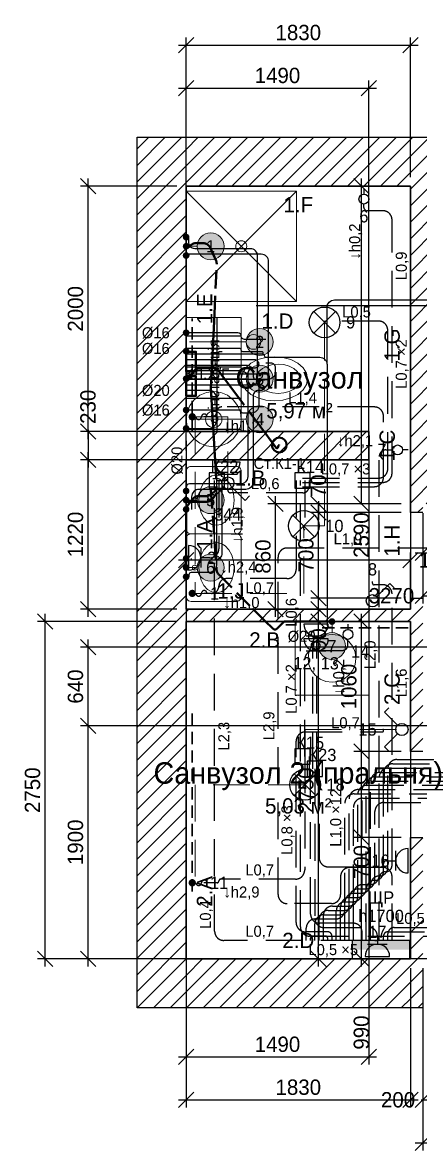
# Model space of a CAD drawing. Header units: millimetres. Extents: x -1335 to 13762, y -1562 to 7635.
# Drawn here: x -1335 to 1912, y -1562 to 7635 of the extents above; entities that cross this region are included whole.
import ezdxf
from ezdxf.enums import TextEntityAlignment as Align

# ---------------------------------------------------------------- set-up
doc = ezdxf.new("R2010")
doc.units = ezdxf.units.MM
for name, pattern in [('E_CABLE_DASH', [450, 300, -150]), ('E_LED_DASH', [150, 100, -50]), ('P_SURFACE_DASH', [210, 150, -60])]:
    doc.linetypes.add(name, pattern=pattern)
doc.layers.add('A-AREA', color=8, linetype='Continuous', plot=False)
for name, color, linetype in [('A-DIMS', 2, 'Continuous'), ('A-TEXT', 7, 'Continuous'), ('A-WALL', 7, 'Continuous'), ('E-BOARD', 1, 'Continuous'), ('E-LED', 221, 'E_LED_DASH'), ('E-LIGHT', 6, 'Continuous'), ('E-LINK', 5, 'E_CABLE_DASH'), ('E-SOCKET', 1, 'Continuous'), ('E-SWITCH', 5, 'Continuous'), ('E-TEXT', 7, 'Continuous'), ('L-TEXT', 7, 'Continuous'), ('P-COLD', 5, 'Continuous'), ('P-FIXT', 7, 'Continuous'), ('P-HOT', 1, 'Continuous'), ('P-OBST', 8, 'Continuous'), ('P-RISER', 7, 'Continuous'), ('P-SEWER', 34, 'Continuous'), ('P-SYMB', 8, 'Continuous'), ('P-TEXT', 7, 'Continuous'), ('W-BOX', 1, 'Continuous'), ('W-CABLE-DEVICE', 1, 'E_CABLE_DASH'), ('W-CABLE-DEVICE-RCD', 1, 'E_CABLE_DASH'), ('W-CABLE-LIGHT', 1, 'E_CABLE_DASH'), ('W-CABLE-LIGHT-RCD', 1, 'E_CABLE_DASH'), ('W-CABLE-LOW', 1, 'E_CABLE_DASH'), ('W-CABLE-SOCKET', 1, 'E_CABLE_DASH'), ('W-CABLE-SOCKET-RCD', 1, 'E_CABLE_DASH'), ('W-TEXT', 7, 'Continuous')]:
    doc.layers.add(name, color=color, linetype=linetype)
doc.styles.add('PLEX_LIGHT', font='IBMPlexSans-Light.ttf')
doc.dimstyles.new('PLAN', dxfattribs={"dimscale": 50, "dimtxt": 2.5, "dimasz": 2.5, "dimexe": 1.25, "dimexo": 1.5, "dimgap": 0.8, "dimtad": 1, "dimdec": 0, "dimtxsty": 'PLEX_LIGHT', "dimtsz": 1.25, "dimcen": 2.5, "dimdle": 1.25, "dimclrd": 2, "dimclre": 2, "dimclrt": 2, "dimazin": 3, "dimtfac": 1, "dimtmove": 0, "dimatfit": 3})

# ---------------------------------------------------------------- blocks, each defined once
blk = doc.blocks.new('E_LED_OUTPUT')
h = blk.add_hatch(color=0)
h.dxf.hatch_style = 1
edge = h.paths.add_edge_path()
edge.add_arc((0, 1), 0.6, 0, 360)
at = {"color": 0}
for centre, start, end in [((0, 2.95), 90, 270), ((0, 2.05), 270, 90)]:
    blk.add_arc(centre, 0.45, start, end, dxfattribs=at)
at = {"style": 'PLEX_LIGHT', "flags": 1}
for tag in ['GROUP', 'H', 'ID']:
    blk.add_attdef(tag, (0, 0), '', height=2, dxfattribs=at)
blk = doc.blocks.new('E_SOCKET')
at = {"color": 0}
for p, q in [((-1.6, 2.4), (1.6, 2.4)), ((-2, 0.4), (2, 0.4))]:
    blk.add_line(p, q, dxfattribs=at)
blk.add_arc((0, 0.4), 2, 0, 180, dxfattribs=at)
at = {"style": 'PLEX_LIGHT', "flags": 1}
for tag in ['GROUP', 'H', 'ID']:
    blk.add_attdef(tag, (0, 0), '', height=2, dxfattribs=at)
blk = doc.blocks.new('E_SWITCH2')
at = {"color": 0}
for p, q in [((-2.83, 4.23), (-3.54, 3.52)), ((-0.71, 2.11), (-2.83, 4.23)), ((0.71, 2.11), (2.83, 4.23)), ((2.83, 4.23), (3.54, 3.52))]:
    blk.add_line(p, q, dxfattribs=at)
blk.add_circle((0, 1.4), 1, dxfattribs=at)
at = {"style": 'PLEX_LIGHT', "flags": 1}
for tag in ['GROUP', 'H', 'ID']:
    blk.add_attdef(tag, (0, 0), '', height=2, dxfattribs=at)
blk = doc.blocks.new('E_OUTLET')
at = {"color": 0}
blk.add_line((0, 0.4), (0, 1.3), dxfattribs=at)
blk.add_circle((0, 2.1), 0.8, dxfattribs=at)
at = {"style": 'PLEX_LIGHT', "flags": 1}
for tag in ['GROUP', 'H', 'ID']:
    blk.add_attdef(tag, (0, 0), '', height=2, dxfattribs=at)
blk = doc.blocks.new('E_SWITCH')
at = {"color": 0}
for p, q in [((0.71, 2.11), (2.83, 4.23)), ((2.83, 4.23), (3.54, 3.52))]:
    blk.add_line(p, q, dxfattribs=at)
blk.add_circle((0, 1.4), 1, dxfattribs=at)
at = {"style": 'PLEX_LIGHT', "flags": 1}
for tag in ['GROUP', 'H', 'ID']:
    blk.add_attdef(tag, (0, 0), '', height=2, dxfattribs=at)
blk = doc.blocks.new('E_LIGHT')
at = {"color": 0}
for p, q in [((-1.77, -1.77), (1.77, 1.77)), ((-1.77, 1.77), (1.77, -1.77))]:
    blk.add_line(p, q, dxfattribs=at)
blk.add_circle((0, 0), 2.5, dxfattribs=at)
at = {"style": 'PLEX_LIGHT', "flags": 1}
for tag in ['GROUP', 'H', 'ID']:
    blk.add_attdef(tag, (0, 0), '', height=2, dxfattribs=at)
blk = doc.blocks.new('E_BOARD')
h = blk.add_hatch(color=0)
h.dxf.hatch_style = 1
h.paths.add_polyline_path([(-0.5, 0.5), (0.5, 0.5), (0.5, 1), (-0.5, 1)])
at = {"color": 0}
blk.add_lwpolyline([(-0.5, 0), (0.5, 0), (0.5, 1), (-0.5, 1)], close=True, dxfattribs=at)
at = {"style": 'PLEX_LIGHT', "flags": 1}
for tag in ['GROUP', 'H', 'ID']:
    blk.add_attdef(tag, (0, 0), '', height=2, dxfattribs=at)

msp = doc.modelspace()

# ---------------------------------------------------------------- hatches: boundary and pattern name
at = {"layer": 'A-WALL'}
h = msp.add_hatch(dxfattribs=at)
h.set_pattern_fill('ANSI31', scale=30)
h.paths.add_polyline_path([(0, 6700), (0, 6300), (0, 4300), (-400, 4300), (-400, 6700)])
h = msp.add_hatch(dxfattribs=at)
h.set_pattern_fill('ANSI31', scale=30)
h.paths.add_polyline_path([(2030, 6300), (1830, 6300), (0, 6300), (0, 6700), (1830, 6700), (2030, 6700)])
h = msp.add_hatch(dxfattribs=at)
h.set_pattern_fill('ANSI31', scale=30)
h.paths.add_polyline_path([(2030, 3710), (1930, 3710), (1830, 3710), (1830, 3810), (1830, 6300), (2030, 6300), (2030, 3810)])
h = msp.add_hatch(dxfattribs=at)
h.set_pattern_fill('ANSI31', scale=30)
h.paths.add_polyline_path([(-400, 4300), (0, 4300), (0, 4070), (0, 2850), (0, 2750), (-400, 2750), (-400, 2850), (-400, 4070)])
h = msp.add_hatch(dxfattribs=at)
h.set_pattern_fill('ANSI31', scale=30)
h.paths.add_polyline_path([(1490, 4300), (1490, 4070), (1390, 4070), (0, 4070), (0, 4300), (1390, 4300)])
h = msp.add_hatch(dxfattribs=at)
h.set_pattern_fill('ANSI31', scale=30)
h.paths.add_polyline_path([(1830, 3710), (1930, 3710), (1930, 3640), (1830, 3640)])
h = msp.add_hatch(dxfattribs=at)
h.set_pattern_fill('ANSI31', scale=30)
h.paths.add_polyline_path([(1830, 2750), (1830, 2850), (1830, 2940), (1930, 2940), (1930, 2850), (1930, 2750)])
h = msp.add_hatch(dxfattribs=at)
h.set_pattern_fill('ANSI31', scale=30)
h.paths.add_polyline_path([(1830, 2850), (1830, 2750), (0, 2750), (0, 2850)])
h = msp.add_hatch(dxfattribs=at)
h.set_pattern_fill('ANSI31', scale=30)
h.paths.add_polyline_path([(0, 0), (0, -400), (-400, -400), (-400, 2750), (0, 2750)])
h = msp.add_hatch(dxfattribs=at)
h.set_pattern_fill('ANSI31', scale=30)
h.paths.add_polyline_path([(1830, 1690), (1830, 2750), (1930, 2750), (1930, 1690)])
h = msp.add_hatch(dxfattribs=at)
h.set_pattern_fill('ANSI31', scale=30)
h.paths.add_polyline_path([(1830, -400), (1830, 0), (1830, 990), (1930, 990), (1930, 0), (1930, -400)])
h = msp.add_hatch(dxfattribs=at)
h.set_pattern_fill('ANSI31', scale=30)
h.paths.add_polyline_path([(1830, 0), (1830, -400), (0, -400), (0, 0)])
at = {"layer": 'P-FIXT', "true_color": 0x1f77b4}
h = msp.add_hatch(color=7, dxfattribs=at)
h.dxf.hatch_style = 1
edge = h.paths.add_edge_path()
edge.add_arc((0, 5885), 27.5, 0, 360)
at = {"layer": 'P-FIXT', "true_color": 0xffffff}
h = msp.add_hatch(color=7, dxfattribs=at)
h.dxf.hatch_style = 1
edge = h.paths.add_edge_path()
edge.add_arc((200, 5810), 110, 0, 360)
at = {"layer": 'P-FIXT', "true_color": 0x8c564b}
h = msp.add_hatch(color=7, dxfattribs=at)
h.dxf.hatch_style = 1
edge = h.paths.add_edge_path()
edge.add_arc((0, 5810), 27.5, 0, 360)
at = {"layer": 'P-FIXT', "true_color": 0xd62728}
h = msp.add_hatch(color=7, dxfattribs=at)
h.dxf.hatch_style = 1
edge = h.paths.add_edge_path()
edge.add_arc((0, 5735), 27.5, 0, 360)
at = {"layer": 'P-FIXT', "true_color": 0x1f77b4}
h = msp.add_hatch(color=7, dxfattribs=at)
h.dxf.hatch_style = 1
edge = h.paths.add_edge_path()
edge.add_arc((0, 5105), 27.5, 0, 360)
at = {"layer": 'P-FIXT', "true_color": 0xffffff}
h = msp.add_hatch(color=7, dxfattribs=at)
h.dxf.hatch_style = 1
edge = h.paths.add_edge_path()
edge.add_arc((600, 5030), 110, 0, 360)
at = {"layer": 'P-FIXT', "true_color": 0xd62728}
h = msp.add_hatch(color=7, dxfattribs=at)
h.dxf.hatch_style = 1
edge = h.paths.add_edge_path()
edge.add_arc((0, 4955), 27.5, 0, 360)
at = {"layer": 'P-FIXT', "true_color": 0xffffff}
h = msp.add_hatch(color=7, dxfattribs=at)
h.dxf.hatch_style = 1
edge = h.paths.add_edge_path()
edge.add_arc((600, 4730), 110, 0, 360)
at = {"layer": 'P-FIXT', "true_color": 0x1f77b4}
h = msp.add_hatch(color=7, dxfattribs=at)
h.dxf.hatch_style = 1
edge = h.paths.add_edge_path()
edge.add_arc((0, 4730), 27.5, 0, 360)
at = {"layer": 'P-FIXT', "true_color": 0x8c564b}
h = msp.add_hatch(color=7, dxfattribs=at)
h.dxf.hatch_style = 1
edge = h.paths.add_edge_path()
edge.add_arc((0, 4730), 27.5, 0, 360)
at = {"layer": 'P-FIXT', "true_color": 0xffffff}
h = msp.add_hatch(color=7, dxfattribs=at)
h.dxf.hatch_style = 1
edge = h.paths.add_edge_path()
edge.add_arc((600, 4400), 110, 0, 360)
at = {"layer": 'P-FIXT', "true_color": 0x1f77b4}
h = msp.add_hatch(color=7, dxfattribs=at)
h.dxf.hatch_style = 1
edge = h.paths.add_edge_path()
edge.add_arc((0, 4475), 27.5, 0, 360)
at = {"layer": 'P-FIXT', "true_color": 0xd62728}
h = msp.add_hatch(color=7, dxfattribs=at)
h.dxf.hatch_style = 1
edge = h.paths.add_edge_path()
edge.add_arc((0, 4325), 27.5, 0, 360)
at = {"layer": 'P-FIXT', "true_color": 0x1f77b4}
h = msp.add_hatch(color=7, dxfattribs=at)
h.dxf.hatch_style = 1
edge = h.paths.add_edge_path()
edge.add_arc((0, 3815), 27.5, 0, 360)
at = {"layer": 'P-FIXT', "true_color": 0xffffff}
h = msp.add_hatch(color=7, dxfattribs=at)
h.dxf.hatch_style = 1
edge = h.paths.add_edge_path()
edge.add_arc((200, 3740), 110, 0, 360)
at = {"layer": 'P-FIXT', "true_color": 0x8c564b}
h = msp.add_hatch(color=7, dxfattribs=at)
h.dxf.hatch_style = 1
edge = h.paths.add_edge_path()
edge.add_arc((0, 3740), 27.5, 0, 360)
at = {"layer": 'P-FIXT', "true_color": 0xd62728}
h = msp.add_hatch(color=7, dxfattribs=at)
h.dxf.hatch_style = 1
edge = h.paths.add_edge_path()
edge.add_arc((0, 3665), 27.5, 0, 360)
at = {"layer": 'P-FIXT', "true_color": 0x1f77b4}
h = msp.add_hatch(color=7, dxfattribs=at)
h.dxf.hatch_style = 1
edge = h.paths.add_edge_path()
edge.add_arc((0, 3265), 27.5, 0, 360)
at = {"layer": 'P-FIXT', "true_color": 0xffffff}
h = msp.add_hatch(color=7, dxfattribs=at)
h.dxf.hatch_style = 1
edge = h.paths.add_edge_path()
edge.add_arc((200, 3190), 110, 0, 360)
at = {"layer": 'P-FIXT', "true_color": 0x8c564b}
h = msp.add_hatch(color=7, dxfattribs=at)
h.dxf.hatch_style = 1
edge = h.paths.add_edge_path()
edge.add_arc((0, 3190), 27.5, 0, 360)
at = {"layer": 'P-FIXT', "true_color": 0xd62728}
h = msp.add_hatch(color=7, dxfattribs=at)
h.dxf.hatch_style = 1
edge = h.paths.add_edge_path()
edge.add_arc((0, 3115), 27.5, 0, 360)
at = {"layer": 'P-FIXT', "true_color": 0x1f77b4}
h = msp.add_hatch(color=7, dxfattribs=at)
h.dxf.hatch_style = 1
edge = h.paths.add_edge_path()
edge.add_arc((1190, 2750), 27.5, 0, 360)
at = {"layer": 'P-FIXT', "true_color": 0x8c564b}
h = msp.add_hatch(color=7, dxfattribs=at)
h.dxf.hatch_style = 1
edge = h.paths.add_edge_path()
edge.add_arc((1190, 2750), 27.5, 0, 360)
at = {"layer": 'P-FIXT', "true_color": 0xffffff}
h = msp.add_hatch(color=7, dxfattribs=at)
h.dxf.hatch_style = 1
edge = h.paths.add_edge_path()
edge.add_arc((1190, 2550), 110, 0, 360)
at = {"layer": 'P-OBST'}
h = msp.add_hatch(dxfattribs=at)
h.set_pattern_fill('NET', scale=80)
h.paths.add_polyline_path([(0, 4300), (0, 5230), (450, 5230), (450, 4300)])

# ---------------------------------------------------------------- linework, layer by layer
at = {"layer": 'A-AREA'}
for points in [[(0, 2850), (0, 4070), (1490, 4070), (1490, 4300), (0, 4300), (0, 6300), (1830, 6300), (1830, 3710), (1830, 2850)], [(0, 0), (0, 2750), (1830, 2750), (1830, 0)]]:
    msp.add_lwpolyline(points, close=True, dxfattribs=at)
at = {"layer": 'A-WALL'}
for p, q in [((-400, 4300), (-400, 6700)), ((-400, 6700), (2030, 6700)), ((0, 6300), (0, 4300)), ((1830, 6300), (0, 6300)), ((1830, 3710), (1830, 6300)), ((-400, 2750), (-400, 4300)), ((0, 4300), (1490, 4300)), ((1490, 4300), (1490, 4070)), ((0, 4070), (0, 2850)), ((1490, 4070), (0, 4070)), ((1830, 3640), (1830, 3710)), ((1930, 3640), (1830, 3640)), ((1830, 2850), (1830, 2940)), ((1830, 2940), (1930, 2940)), ((0, 2850), (1830, 2850)), ((-400, -400), (-400, 2750)), ((1830, 2750), (0, 2750)), ((0, 2750), (0, 0)), ((1830, 1690), (1830, 2750)), ((1930, 1690), (1830, 1690)), ((1830, 0), (1830, 990)), ((1830, 990), (1930, 990)), ((0, 0), (1830, 0)), ((1830, -400), (-400, -400)), ((1930, -400), (1830, -400))]:
    msp.add_line(p, q, dxfattribs=at)
at = {"layer": 'E-LED', "lineweight": 35}
for p, q in [((50, 4300), (50, 5220)), ((1110, 2700), (1830, 2700)), ((50, 550), (50, 2050))]:
    msp.add_line(p, q, dxfattribs=at)
at = {"layer": 'E-LINK', "lineweight": 18}
for points in [[(72.5, 4420), (72.5, 2980), (960, 2980), (960, 3530), (1130, 3530), (1130, 5190)], [(340, 3837), (340, 4420), (72.5, 4420)], [(1717, 1870), (970, 1870), (970, 1420)], [(970, 1420), (72.5, 1420), (72.5, 620)]]:
    msp.add_lwpolyline(points, dxfattribs=at)
at = {"layer": 'P-COLD', "lineweight": 25, "true_color": 0x1f77b4}
for points in [[(0, 4797), (443.5, 4797, -0.414214), (502, 4738.5), (502, 4720.7, 0.414214), (542.7, 4680), (542.7, 4680, 0.414214), (583.3, 4720.7), (583.3, 5730, 0.414214), (523.3, 5790), (70, 5790, -0.414214), (22.5, 5837.5), (22.5, 5885)], [(1150, 4850), (1150, 5312.5, -0.414214), (1210, 5372.5), (5311.2, 5372.5, -0.414214), (5335, 5348.8), (5335, 5325)], [(650, 5050), (477.5, 5050, -0.414214), (450, 5077.5), (450, 5077.5, 0.414214), (422.5, 5105), (0, 5105)], [(0, 4932), (623.5, 4932, -0.414214), (637, 4918.5), (637, 4918.5, 0.414214), (650.5, 4905), (1090, 4905, -0.414214), (1150, 4845), (1150, 2725, 0.414214), (1170, 2705), (1190, 2705)], [(0, 4887), (556, 4887, -0.414214), (592, 4851), (592, 4851, -0.414214), (556, 4815), (547, 4815, 0.414214), (502, 4770), (502, 3932.5, -0.414214), (442, 3872.5), (28.8, 3872.5, 0.414214), (0, 3843.8), (0, 3815)], [(650, 4860), (688.5, 4860, -0.414214), (727, 4821.5), (727, 4785, -0.414214), (667, 4725), (0, 4725)], [(0, 4842), (488.5, 4842, -0.414214), (547, 4783.5), (547, 4747.5, 0.414214), (569.5, 4725), (569.5, 4725, -0.414214), (592, 4702.5), (592, 4510, -0.414214), (532, 4450), (462.5, 4450, -0.414214), (450, 4462.5), (450, 4462.5, 0.414214), (437.5, 4475), (0, 4475)], [(216.7, 3917.5), (254.3, 3917.5, -0.414214), (291.9, 3879.9), (291.9, 3310, -0.414214), (231.9, 3250), (52.5, 3250, -0.414214), (45, 3257.5), (45, 3265)]]:
    msp.add_lwpolyline(points, format="xyb", dxfattribs=at)
at = {"layer": 'P-FIXT', "lineweight": 18}
for p, q in [((27.5, 5810), (90, 5810)), ((27.5, 5030), (490, 5030)), ((27.5, 4730), (490, 4730)), ((27.5, 4400), (490, 4400)), ((27.5, 3740), (90, 3740)), ((27.5, 3190), (90, 3190)), ((1190, 2722.5), (1190, 2660))]:
    msp.add_line(p, q, dxfattribs=at)
for centre in [(200, 5810), (600, 5030), (600, 4730), (600, 4400), (200, 3740), (200, 3190), (1190, 2550)]:
    msp.add_circle(centre, 110, dxfattribs=at)
at = {"layer": 'P-HOT', "lineweight": 25, "true_color": 0xd62728}
for points in [[(0, 4770), (677.7, 4770, -0.414214), (673.3, 4774.3), (673.3, 5685, 0.414214), (613.3, 5745), (27.5, 5745, 0.414214), (22.5, 5740), (22.5, 5735)], [(570, 5327.5), (5140, 5327.5, -0.414214), (5200, 5267.5), (5200, 5175)], [(628.3, 4930), (628.3, 4940, 0.414214), (618.3, 4950), (463.5, 4950, -0.414214), (450, 4963.5), (450, 4963.5, 0.414214), (436.5, 4977), (0, 4977)], [(0, 4680), (614.5, 4680, -0.414214), (637, 4657.5), (637, 4657.5, -0.414214), (614.5, 4635), (592, 4635, 0.414214), (547, 4590), (547, 3887.5, -0.414214), (487, 3827.5), (105, 3827.5, 0.414214), (45, 3767.5), (45, 3665)], [(0, 4325), (186.9, 4325, 0.414214), (246.9, 4385), (246.9, 4575, 0.414214), (186.9, 4635), (0, 4635)], [(291.9, 3930), (291.9, 3946.2, 0.414214), (275.6, 3962.5), (269.4, 3962.5, 0.414214), (246.9, 3940), (246.9, 3210, -0.414214), (186.9, 3150), (40, 3150, 0.414214), (22.5, 3132.5), (22.5, 3115)]]:
    msp.add_lwpolyline(points, format="xyb", dxfattribs=at)
at = {"layer": 'P-OBST', "lineweight": 18}
msp.add_lwpolyline([(0, 4300), (0, 5230), (450, 5230), (450, 4300)], close=True, dxfattribs=at)
at = {"layer": 'P-RISER', "lineweight": 50, "true_color": 0x1f77b4}
msp.add_lwpolyline([(0, 4790), (0, 4950), (80, 4950), (80, 4790)], close=True, dxfattribs=at)
at = {"layer": 'P-RISER', "lineweight": 50, "true_color": 0xd62728}
msp.add_lwpolyline([(0, 4590), (0, 4750), (80, 4750), (80, 4590)], close=True, dxfattribs=at)
at = {"layer": 'P-RISER', "lineweight": 50, "true_color": 0x8c564b}
msp.add_circle((760, 4190), 60, dxfattribs=at)
at = {"layer": 'P-SEWER', "lineweight": 50, "true_color": 0x8c564b}
for points in [[(22.6, 5804.1), (22.6, 5804.1, -0.66529), (22.5, 5804.1), (22.5, 5810)], [(467.6, 4523.6), (268, 4790.9, 0.236662), (219.9, 4815), (107.4, 4815, 0.281648), (54, 4782.3), (24.6, 4724.8, -0.787764), (22.5, 4725.4), (22.5, 4730)], [(760, 4190), (759.5, 4190, 0.198912), (758.6, 4189.6), (753.9, 4184.9, 0.198912), (750, 4175.5), (750, 4174.1, -0.198912), (747.1, 4167.1), (747.1, 4167.1, -0.198912), (740, 4164.1), (740, 4164.1, -0.236662), (733.4, 4167.5), (600.1, 4346)], [(0, 3740.9), (0, 3741, 0.742056), (0, 3741), (0, 3740)], [(0.7, 3680.2), (0.4, 3679.8, 0.163686), (0, 3678.7), (0, 3190)], [(799.7, 2749.7), (799.9, 2749.9, -0.198912), (800.2, 2750), (1190, 2750)]]:
    msp.add_lwpolyline(points, format="xyb", dxfattribs=at)
at = {"layer": 'P-SEWER', "linetype": 'P_SURFACE_DASH', "lineweight": 50, "true_color": 0xe6862a}
for points in [[(230.2, 5255.1), (249.3, 5664.8, 0.118807), (244, 5692.5), (195.3, 5799.8, 0.294204), (140.6, 5835), (76, 5835, 0.196834), (38.3, 5819.6), (22.6, 5804.1)], [(235.9, 4064.2), (248, 3854.6, -0.263447), (221.9, 3801.6), (194.6, 3782.9, -0.150728), (160.8, 3772.5), (100.5, 3772.5, 0.23462), (52.7, 3748.8), (0.7, 3680.2)], [(250, 3800), (217.9, 3753.4, -0.246585), (168.5, 3727.5), (17.1, 3727.5, -0.250765), (4.5, 3734.2), (0, 3740.9)], [(201.9, 3820.7), (248.4, 3172.3, 0.180354), (265.8, 3134.2), (542.1, 2857.9)], [(645.4, 2754.6), (707.3, 2692.7, 0.198912), (725, 2685.4), (725, 2685.4, 0.198912), (742.7, 2692.7), (799.7, 2749.7)]]:
    msp.add_lwpolyline(points, format="xyb", dxfattribs=at)
at = {"layer": 'P-SEWER', "lineweight": 50, "true_color": 0x8c564b}
for points in [[(201.9, 4650), (230.2, 5255.1)], [(201.9, 4650), (235.9, 4064.2)], [(542.1, 2857.9), (645.4, 2754.6)]]:
    msp.add_lwpolyline(points, dxfattribs=at)
at = {"layer": 'P-SEWER', "linetype": 'P_SURFACE_DASH', "lineweight": 50, "true_color": 0xe6862a}
msp.add_lwpolyline([(600.1, 4346), (467.6, 4523.6)], dxfattribs=at)
at = {"layer": 'P-SYMB', "lineweight": 18}
for points in [[(0, 5360), (0, 6260), (900, 6260), (900, 5360)], [(450, 5855), (461.6, 5853.5), (472.5, 5849), (481.8, 5841.8), (489, 5832.5), (493.5, 5821.6), (495, 5810), (493.5, 5798.4), (489, 5787.5), (481.8, 5778.2), (472.5, 5771), (461.6, 5766.5), (450, 5765), (438.4, 5766.5), (427.5, 5771), (418.2, 5778.2), (411, 5787.5), (406.5, 5798.4), (405, 5810), (406.5, 5821.6), (411, 5832.5), (418.2, 5841.8), (427.5, 5849), (438.4, 5853.5)], [(550, 5090), (565.5, 5088), (580, 5082), (592.4, 5072.4), (602, 5060), (608, 5045.5), (610, 5030), (608, 5014.5), (602, 5000), (592.4, 4987.6), (580, 4978), (565.5, 4972), (550, 4970), (534.5, 4972), (520, 4978), (507.6, 4987.6), (498, 5000), (492, 5014.5), (490, 5030), (492, 5045.5), (498, 5060), (507.6, 5072.4), (520, 5082), (534.5, 5088)], [(720, 4910), (789.9, 4903.9), (855, 4885.9), (910.9, 4857.3), (953.8, 4820), (980.8, 4776.6), (990, 4730), (980.8, 4683.4), (953.8, 4640), (910.9, 4602.7), (855, 4574.1), (789.9, 4556.1), (720, 4550), (650.1, 4556.1), (585, 4574.1), (529.1, 4602.7), (486.2, 4640), (459.2, 4683.4), (450, 4730), (459.2, 4776.6), (486.2, 4820), (529.1, 4857.3), (585, 4885.9), (650.1, 4903.9)], [(750, 4850), (796.6, 4845.9), (840, 4833.9), (877.3, 4814.9), (905.9, 4790), (923.9, 4761.1), (930, 4730), (923.9, 4698.9), (905.9, 4670), (877.3, 4645.1), (840, 4626.1), (796.6, 4614.1), (750, 4610), (703.4, 4614.1), (660, 4626.1), (622.7, 4645.1), (594.1, 4670), (576.1, 4698.9), (570, 4730), (576.1, 4761.1), (594.1, 4790), (622.7, 4814.9), (660, 4833.9), (703.4, 4845.9)], [(225, 4625), (283.2, 4617.3), (337.5, 4594.9), (384.1, 4559.1), (419.9, 4512.5), (442.3, 4458.2), (450, 4400), (442.3, 4341.8), (419.9, 4287.5), (384.1, 4240.9), (337.5, 4205.1), (283.2, 4182.7), (225, 4175), (166.8, 4182.7), (112.5, 4205.1), (65.9, 4240.9), (30.1, 4287.5), (7.7, 4341.8), (0, 4400), (7.7, 4458.2), (30.1, 4512.5), (65.9, 4559.1), (112.5, 4594.9), (166.8, 4617.3)], [(225, 4467.5), (242.5, 4465.2), (258.8, 4458.5), (272.7, 4447.7), (283.5, 4433.8), (290.2, 4417.5), (292.5, 4400), (290.2, 4382.5), (283.5, 4366.2), (272.7, 4352.3), (258.8, 4341.5), (242.5, 4334.8), (225, 4332.5), (207.5, 4334.8), (191.2, 4341.5), (177.3, 4352.3), (166.5, 4366.2), (159.8, 4382.5), (157.5, 4400), (159.8, 4417.5), (166.5, 4433.8), (177.3, 4447.7), (191.2, 4458.5), (207.5, 4465.2)], [(0, 3975), (1.4, 3985.4), (5.4, 3995), (11.7, 4003.3), (20, 4009.6), (29.6, 4013.6), (40, 4015), (410, 4015), (420.4, 4013.6), (430, 4009.6), (438.3, 4003.3), (444.6, 3995), (448.6, 3985.4), (450, 3975), (450, 3505), (448.6, 3494.6), (444.6, 3485), (438.3, 3476.7), (430, 3470.4), (420.4, 3466.4), (410, 3465), (40, 3465), (29.6, 3466.4), (20, 3470.4), (11.7, 3476.7), (5.4, 3485), (1.4, 3494.6), (0, 3505)], [(247.5, 3945), (284.8, 3938), (319.5, 3917.5), (349.3, 3885), (372.2, 3842.5), (386.6, 3793.1), (391.5, 3740), (386.6, 3686.9), (372.2, 3637.5), (349.3, 3595), (319.5, 3562.5), (284.8, 3542), (247.5, 3535), (210.2, 3542), (175.5, 3562.5), (145.7, 3595), (122.8, 3637.5), (108.4, 3686.9), (103.5, 3740), (108.4, 3793.1), (122.8, 3842.5), (145.7, 3885), (175.5, 3917.5), (210.2, 3938)], [(70, 3760), (75.2, 3759.3), (80, 3757.3), (84.1, 3754.1), (87.3, 3750), (89.3, 3745.2), (90, 3740), (89.3, 3734.8), (87.3, 3730), (84.1, 3725.9), (80, 3722.7), (75.2, 3720.7), (70, 3720), (64.8, 3720.7), (60, 3722.7), (55.9, 3725.9), (52.7, 3730), (50.7, 3734.8), (50, 3740), (50.7, 3745.2), (52.7, 3750), (55.9, 3754.1), (60, 3757.3), (64.8, 3759.3)], [(0, 3425), (1.4, 3435.4), (5.4, 3445), (11.7, 3453.3), (20, 3459.6), (29.6, 3463.6), (40, 3465), (410, 3465), (420.4, 3463.6), (430, 3459.6), (438.3, 3453.3), (444.6, 3445), (448.6, 3435.4), (450, 3425), (450, 2955), (448.6, 2944.6), (444.6, 2935), (438.3, 2926.7), (430, 2920.4), (420.4, 2916.4), (410, 2915), (40, 2915), (29.6, 2916.4), (20, 2920.4), (11.7, 2926.7), (5.4, 2935), (1.4, 2944.6), (0, 2955)], [(247.5, 3395), (284.8, 3388), (319.5, 3367.5), (349.3, 3335), (372.2, 3292.5), (386.6, 3243.1), (391.5, 3190), (386.6, 3136.9), (372.2, 3087.5), (349.3, 3045), (319.5, 3012.5), (284.8, 2992), (247.5, 2985), (210.2, 2992), (175.5, 3012.5), (145.7, 3045), (122.8, 3087.5), (108.4, 3136.9), (103.5, 3190), (108.4, 3243.1), (122.8, 3292.5), (145.7, 3335), (175.5, 3367.5), (210.2, 3388)], [(70, 3210), (75.2, 3209.3), (80, 3207.3), (84.1, 3204.1), (87.3, 3200), (89.3, 3195.2), (90, 3190), (89.3, 3184.8), (87.3, 3180), (84.1, 3175.9), (80, 3172.7), (75.2, 3170.7), (70, 3170), (64.8, 3170.7), (60, 3172.7), (55.9, 3175.9), (52.7, 3180), (50.7, 3184.8), (50, 3190), (50.7, 3195.2), (52.7, 3200), (55.9, 3204.1), (60, 3207.3), (64.8, 3209.3)], [(890, 2750), (1490, 2750), (1490, 2150), (890, 2150)], [(1385, 2450), (1378.4, 2399.5), (1358.9, 2352.5), (1327.9, 2312.1), (1287.5, 2281.1), (1240.5, 2261.6), (1190, 2255), (1139.5, 2261.6), (1092.5, 2281.1), (1052.1, 2312.1), (1021.1, 2352.5), (1001.6, 2399.5), (995, 2450), (1001.6, 2500.5), (1021.1, 2547.5), (1052.1, 2587.9), (1092.5, 2618.9), (1139.5, 2638.4), (1190, 2645), (1240.5, 2638.4), (1287.5, 2618.9), (1327.9, 2587.9), (1358.9, 2547.5), (1378.4, 2500.5)]]:
    msp.add_lwpolyline(points, close=True, dxfattribs=at)
for points in [[(0, 5360), (900, 6260)], [(900, 5360), (0, 6260)], [(450, 5030), (490, 5030)]]:
    msp.add_lwpolyline(points, dxfattribs=at)
at = {"layer": 'W-BOX'}
for points in [[(187.5, 3837.5), (312.5, 3837.5), (312.5, 3962.5), (187.5, 3962.5)], [(887.5, 3837.5), (1012.5, 3837.5), (1012.5, 3962.5), (887.5, 3962.5)], [(887.5, 1587.5), (1012.5, 1587.5), (1012.5, 1712.5), (887.5, 1712.5)], [(987.5, 1487.5), (1112.5, 1487.5), (1112.5, 1612.5), (987.5, 1612.5)]]:
    msp.add_lwpolyline(points, close=True, dxfattribs=at)
at = {"layer": 'W-CABLE-DEVICE', "true_color": 0x76b7b2}
msp.add_lwpolyline([(1470, 150), (1470, 570, -0.414214), (1540, 640), (1540, 640, 0.414214), (1610, 710), (1610, 1515, -0.414214), (1685, 1590), (3175, 1590, 0.414214), (3250, 1665), (3250, 3485, -0.414214), (3325, 3560), (8710, 3560, 0.414214), (8785, 3635), (8785, 6042.5, 0.414214), (8777.5, 6050), (8777.5, 6050, -0.414214), (8770, 6057.5), (8770, 6155)], format="xyb", dxfattribs=at)
at = {"layer": 'W-CABLE-DEVICE', "true_color": 0x7f7fc9}
msp.add_lwpolyline([(1505, 150), (1505, 605, -0.414214), (1575, 675), (1575, 675, 0.414214), (1645, 745), (1645, 1550, -0.414214), (1720, 1625), (3035, 1625, 0.414214), (3110, 1700), (3110, 3085, -0.414214), (3185, 3160), (9387.5, 3160, 0.414214), (9460, 3232.5), (9460, 3305)], format="xyb", dxfattribs=at)
at = {"layer": 'W-CABLE-DEVICE-RCD', "true_color": 0x5f9ed1}
msp.add_lwpolyline([(1540, 150), (1557.5, 150, 0.414214), (1575, 167.5), (1575, 4095, -0.414214), (1630, 4150), (1685, 4150)], format="xyb", dxfattribs=at)
at = {"layer": 'W-CABLE-LIGHT', "true_color": 0xa6761d}
msp.add_lwpolyline([(1085, 150), (1085, 320, -0.414214), (1160, 395), (1290, 395, 0.414214), (1365, 470), (1365, 1235, -0.414214), (1440, 1310), (2775, 1310, 0.414214), (2850, 1385), (2850, 4035, -0.414214), (2865, 4050), (2875, 4050, 0.414214), (2880, 4055), (2880, 4060)], format="xyb", dxfattribs=at)
at = {"layer": 'W-CABLE-LIGHT', "true_color": 0x9c755f}
msp.add_lwpolyline([(1120, 150), (1120, 355, -0.414214), (1195, 430), (1325, 430, 0.414214), (1400, 505), (1400, 1340, -0.414214), (1475, 1415), (3070, 1415, 0.414214), (3145, 1490), (3145, 3415, -0.414214), (3220, 3490), (8640, 3490, 0.414214), (8715, 3565), (8715, 3775, -0.414214), (8790, 3850), (9595, 3850, 0.414214), (9620, 3875), (9620, 3900)], format="xyb", dxfattribs=at)
at = {"layer": 'W-CABLE-LIGHT', "true_color": 0xc9845c}
msp.add_lwpolyline([(1050, 150), (1050, 285, -0.414214), (1125, 360), (1255, 360, 0.414214), (1330, 435), (1330, 1305, -0.414214), (1405, 1380), (2965, 1380, 0.414214), (3040, 1455), (3040, 3120, -0.414214), (3115, 3195), (11520, 3195)], format="xyb", dxfattribs=at)
at = {"layer": 'W-CABLE-LIGHT', "true_color": 0xf28e2b}
msp.add_lwpolyline([(980, 150), (980, 250, -0.414214), (1055, 325), (1220, 325, 0.414214), (1295, 400), (1295, 1270, -0.414214), (1370, 1345), (2930, 1345, 0.414214), (3005, 1420), (3005, 2975, -0.414214), (3080, 3050), (4480, 3050)], format="xyb", dxfattribs=at)
at = {"layer": 'W-CABLE-LIGHT', "true_color": 0xd4a72c}
msp.add_lwpolyline([(1015, 150), (1015, 167.5, -0.414214), (1032.5, 185), (3280, 185)], format="xyb", dxfattribs=at)
at = {"layer": 'W-CABLE-LIGHT-RCD', "true_color": 0xf28e2b}
for points in [[(950, 3885), (1605, 3885, 0.414214), (1680, 3960), (1680, 6025, 0.414214), (1605, 6100), (1477.5, 6100, -0.414214), (1450, 6127.5), (1450, 6155)], [(950, 3920), (1570, 3920, 0.414214), (1645, 3995), (1645, 5125, 0.414214), (1570, 5200), (1135, 5200, 0.414214), (1130, 5195), (1130, 5190)], [(950, 3850), (1535, 3850, 0.414214), (1610, 3925), (1610, 4425, 0.414214), (1535, 4500), (290, 4500, 0.414214), (250, 4460), (250, 4460, -0.414214), (210, 4420), (145, 4420)], [(897.5, 3900), (897.5, 3175, -0.414214), (822.5, 3100), (327.5, 3100, 0.414214), (267.5, 3040), (267.5, 3040, -0.414214), (207.5, 2980), (145, 2980)], [(1002.5, 3900), (1002.5, 3850, -0.414214), (952.5, 3800), (362, 3800, -0.414214), (340, 3822), (340, 3843.9)], [(1155, 150), (1155, 167.5, 0.414214), (1137.5, 185), (1007.5, 185, -0.414214), (932.5, 260), (932.5, 3900)], [(967.5, 3900), (967.5, 3503.8, -0.414214), (963.8, 3500), (963.8, 3500, -0.414214), (960, 3503.8), (960, 3530)]]:
    msp.add_lwpolyline(points, format="xyb", dxfattribs=at)
at = {"layer": 'W-CABLE-LIGHT-RCD', "true_color": 0xd4a72c}
for points in [[(967.5, 1650), (967.5, 2440, -0.414214), (1042.5, 2515), (1275, 2515, 0.414214), (1320, 2560), (1320, 2605)], [(897.5, 1650), (897.5, 1775, -0.414214), (972.5, 1850), (1600, 1850, 0.414214), (1610, 1860), (1610, 1867, 0.414214), (1607, 1870), (1603.9, 1870)], [(967.5, 1650), (967.5, 725, -0.414214), (892.5, 650), (282.5, 650, 0.414214), (267.5, 635), (267.5, 635, -0.414214), (252.5, 620), (145, 620)], [(1190, 150), (1190, 185, 0.414214), (1155, 220), (972.5, 220, -0.414214), (897.5, 295), (897.5, 1650)], [(1002.5, 1650), (1002.5, 1466.2, -0.414214), (986.2, 1450), (985, 1450, 0.414214), (970, 1435), (970, 1420)]]:
    msp.add_lwpolyline(points, format="xyb", dxfattribs=at)
at = {"layer": 'W-CABLE-LOW'}
msp.add_lwpolyline([(1680, 150), (1680, 670, 0.414214), (1605, 745), (1335, 745, 0.414214), (1260, 670), (1260, 525, -0.414214), (1185, 450), (825, 450, -0.414214), (750, 525), (750, 3275, -0.414214), (825, 3350), (2575, 3350, 0.414214)], format="xyb", dxfattribs=at)
at = {"layer": 'W-CABLE-SOCKET', "true_color": 0x4fb0a0}
for points in [[(1365, 150), (1365, 530, -0.414214), (1440, 605), (1500, 605, 0.414214), (1575, 680), (1575, 1480, -0.414214), (1650, 1555), (3140, 1555, 0.414214), (3215, 1630), (3215, 3450, -0.414214), (3290, 3525), (8675, 3525, 0.414214), (8750, 3600), (8750, 5275, -0.414214), (8825, 5350), (11875, 5350, 0.414214), (11950, 5425), (11950, 6006.2, -0.414214), (11993.8, 6050), (12012.5, 6050, 0.414214), (12037.5, 6075), (12037.5, 6100)], [(1575, 150), (1575, 657.5, -0.414214), (1627.5, 710), (1627.5, 710, 0.414214), (1680, 762.5), (1680, 2975, 0.414214), (1605, 3050), (1533, 3050, -0.414214), (1520, 3063), (1520, 3076.1)], [(1610, 150), (1610, 185, -0.414214), (1645, 220), (3307, 220, 0.414214), (3310, 223), (3310, 226.1)]]:
    msp.add_lwpolyline(points, format="xyb", dxfattribs=at)
at = {"layer": 'W-CABLE-SOCKET', "true_color": 0x4e79a7}
msp.add_lwpolyline([(1225, 150), (1225, 390, -0.414214), (1300, 465), (1360, 465, 0.414214), (1435, 540), (1435, 1375, -0.414214), (1510, 1450), (3105, 1450, 0.414214), (3180, 1525), (3180, 3380, -0.414214), (3255, 3455), (5475, 3455, 0.414214), (5550, 3530), (5550, 6017.5, -0.414214), (5565, 6032.5), (5580, 6032.5)], format="xyb", dxfattribs=at)
at = {"layer": 'W-CABLE-SOCKET', "true_color": 0x5f9ed1}
msp.add_lwpolyline([(1330, 150), (1330, 495, -0.414214), (1405, 570), (1465, 570, 0.414214), (1540, 645), (1540, 1200, -0.414214), (1615, 1275), (2175, 1275, 0.414214), (2250, 1350), (2250, 6026.2, -0.414214), (2273.8, 6050), (2292.5, 6050, 0.414214), (2297.5, 6055), (2297.5, 6060)], format="xyb", dxfattribs=at)
at = {"layer": 'W-CABLE-SOCKET', "true_color": 0x7f7fc9}
msp.add_lwpolyline([(1295, 150), (1295, 460, -0.414214), (1370, 535), (1430, 535, 0.414214), (1505, 610), (1505, 1445, -0.414214), (1580, 1520), (3000, 1520, 0.414214), (3075, 1595), (3075, 3155, -0.414214), (3150, 3230), (11720, 3230)], format="xyb", dxfattribs=at)
at = {"layer": 'W-CABLE-SOCKET', "true_color": 0x76b7b2}
msp.add_lwpolyline([(1260, 150), (1260, 425, -0.414214), (1335, 500), (1395, 500, 0.414214), (1470, 575), (1470, 1410, -0.414214), (1545, 1485), (2895, 1485, 0.414214), (2970, 1560), (2970, 2720, -0.414214), (3045, 2795), (4475, 2795, -0.414214), (4550, 2720), (4550, 1760, -0.414214), (4475, 1685), (4180, 1685)], format="xyb", dxfattribs=at)
at = {"layer": 'W-CABLE-SOCKET'}
msp.add_lwpolyline([(1645, 150), (1645, 202.5, -0.414214), (1697.5, 255), (3345.5, 255, -0.414214), (3360, 240.5), (3360, 226.1)], format="xyb", dxfattribs=at)
at = {"layer": 'W-CABLE-SOCKET-RCD', "true_color": 0x3f6fb5}
for points in [[(267.5, 3900), (267.5, 3343.8, -0.414214), (193.8, 3270), (120, 3270)], [(1400, 150), (307.5, 150, -0.414214), (232.5, 225), (232.5, 3900)], [(250, 3900), (315, 3900, 0.414214), (340, 3925), (340, 3950)]]:
    msp.add_lwpolyline(points, format="xyb", dxfattribs=at)
at = {"layer": 'W-CABLE-SOCKET-RCD', "true_color": 0x4e79a7}
for points in [[(1032.5, 1550), (1032.5, 2545, -0.414214), (1037.5, 2550), (1037.5, 2550, 0.414214), (1042.5, 2555), (1042.5, 2630)], [(1067.5, 1550), (1067.5, 2580, -0.414214), (1072.5, 2585), (1072.5, 2585, 0.414214), (1077.5, 2590), (1077.5, 2630)], [(1435, 150), (1435, 220, 0.414214), (1365, 290), (1090, 290, -0.414214), (1015, 365), (1015, 1550)], [(1050, 1550), (1050, 330, 0.414214), (1125, 255), (1492.5, 255, -0.414214), (1560, 187.5), (1560, 120)], [(1085, 1550), (1085, 825, 0.414214), (1160, 750), (1585, 750, 0.414214), (1610, 775), (1610, 775, -0.414214), (1635, 800), (1710, 800)]]:
    msp.add_lwpolyline(points, format="xyb", dxfattribs=at)

# ---------------------------------------------------------------- block references
at = {"layer": 'E-BOARD', "xscale": 470, "yscale": 150}
msp.add_blockref('E_BOARD', (1590, 0), dxfattribs=at)
at = {"layer": 'E-LED', "xscale": 50, "yscale": 50, "rotation": -90}
for p in [(0, 4420), (0, 2980), (0, 620)]:
    msp.add_blockref('E_LED_OUTPUT', p, dxfattribs=at)
at = {"layer": 'E-LIGHT', "xscale": 50, "yscale": 50}
for p in [(1130, 5190), (960, 3530), (970, 1420)]:
    msp.add_blockref('E_LIGHT', p, dxfattribs=at)
at = {"layer": 'E-SOCKET', "xscale": 50, "yscale": 50}
for name, p, rotation in [('E_OUTLET', (1450, 6300), -180), ('E_OUTLET', (1830, 4150), -270), ('E_SOCKET', (340, 4070), -180), ('E_SOCKET', (0, 3270), -90), ('E_SOCKET', (1060, 2750), -180), ('E_OUTLET', (1320, 2750), -180), ('E_SOCKET', (1060, 2630), -180), ('E_SOCKET', (1830, 800), -270)]:
    msp.add_blockref(name, p, dxfattribs=dict(at, rotation=rotation))
msp.add_blockref('E_SOCKET', (1560, 0), dxfattribs=at)
at = {"layer": 'E-SWITCH', "xscale": 50, "yscale": 50}
for p, rotation in [((340, 3950), -180), ((1830, 1870), -270)]:
    msp.add_blockref('E_SWITCH2', p, dxfattribs=dict(at, rotation=rotation))
msp.add_blockref('E_SWITCH', (1520, 2850), dxfattribs=at)

# ---------------------------------------------------------------- texts
at = {"layer": 'A-TEXT', "style": 'PLEX_LIGHT'}
for s, height, p in [('1.F', 125, (915, 6150)), ('1.D', 125, (745, 5200)), ('Санвузол', 175, (924.8, 4737.4)), ('1.B', 125, (521.5, 3920)), ('1.J', 125, (366, 3000)), ('2.B', 125, (640.5, 2600)), ('Санвузол 2 (пральня)', 175, (915, 1515)), ('2.D', 125, (915, 150))]:
    msp.add_text(s, height=height, dxfattribs=at).set_placement(p, align=Align.MIDDLE_CENTER)
for s, p in [('1.E', (150, 5300)), ('1.G', (1680, 5005)), ('1.C', (1640, 4185)), ('1.A', (150, 3460)), ('1.H', (1680, 3409)), ('2.C', (1680, 2200)), ('2.A', (150, 550))]:
    msp.add_text(s, height=125, rotation=90, dxfattribs=at).set_placement(p, align=Align.MIDDLE_CENTER)
at = {"layer": 'A-TEXT', "char_height": 125, "attachment_point": 5, "style": 'PLEX_LIGHT'}
for s, insert in [('5,97 м²', (924.8, 4457.4)), ('5,03 м²', (915, 1235))]:
    msp.add_mtext(s, dxfattribs=dict(at, insert=insert))
at = {"layer": 'E-TEXT', "style": 'PLEX_LIGHT'}
for s, p in [('6', (1450, 6055)), ('3, 4', (340, 3623.9)), ('8', (1520, 3176.1)), ('14', (1420, 2505)), ('12, 13', (1060, 2410)), ('ЩР', (1590, 500)), ('h1700', (1590, 350)), ('17', (1560, 220))]:
    msp.add_text(s, height=100, dxfattribs=at).set_placement(p, align=Align.MIDDLE_CENTER)
for s, p in [('9', (1305, 5190)), ('5', (195, 4420)), ('10', (1135, 3530)), ('2', (170, 3270)), ('1', (195, 2980)), ('18', (1145, 1420)), ('11', (195, 620))]:
    msp.add_text(s, height=100, dxfattribs=at).set_placement(p, align=Align.MIDDLE_LEFT)
for s, p in [('7', (1635, 4150)), ('15', (1553.9, 1870)), ('16', (1660, 800))]:
    msp.add_text(s, height=100, dxfattribs=at).set_placement(p, align=Align.MIDDLE_RIGHT)
at = {"layer": 'L-TEXT', "style": 'PLEX_LIGHT'}
for s, p in [('9', (1305, 5190)), ('5', (195, 4420)), ('10', (1135, 3530)), ('1', (195, 2980)), ('18', (1145, 1420)), ('11', (195, 620))]:
    msp.add_text(s, height=100, dxfattribs=at).set_placement(p, align=Align.MIDDLE_LEFT)
for s, p in [('4', (340, 3623.9)), ('8', (1520, 3176.1))]:
    msp.add_text(s, height=100, dxfattribs=at).set_placement(p, align=Align.MIDDLE_CENTER)
msp.add_text('15', height=100, dxfattribs=at).set_placement((1553.9, 1870), align=Align.MIDDLE_RIGHT)
at = {"layer": 'P-FIXT', "style": 'PLEX_LIGHT'}
for s, p in [('1', (200, 5810)), ('2', (600, 5030)), ('3', (600, 4730)), ('4', (600, 4400)), ('5', (200, 3740)), ('6', (200, 3190)), ('7', (1190, 2550))]:
    msp.add_text(s, height=100, dxfattribs=at).set_placement(p, align=Align.MIDDLE_CENTER)
at = {"layer": 'P-OBST', "style": 'PLEX_LIGHT'}
msp.add_text('інсталяція', height=90, rotation=90, dxfattribs=at).set_placement((225, 4765), align=Align.MIDDLE_CENTER)
at = {"layer": 'P-TEXT', "true_color": 0x1f77b4, "style": 'PLEX_LIGHT'}
for s, p in [('Ø16', (-247.3, 5105)), ('Ø16', (-247.3, 4475)), ('Ø20', (942.7, 2630))]:
    msp.add_text(s, height=90, dxfattribs=at).set_placement(p, align=Align.MIDDLE_CENTER)
at = {"layer": 'P-TEXT', "true_color": 0xd62728, "style": 'PLEX_LIGHT'}
for s, p in [('Ø16', (-247.3, 4977)), ('Ø20', (-247.3, 4635))]:
    msp.add_text(s, height=90, dxfattribs=at).set_placement(p, align=Align.MIDDLE_CENTER)
at = {"layer": 'P-TEXT', "style": 'PLEX_LIGHT'}
for s, p in [('КЛ.Х/Г', (170, 4770)), ('Ст.К1-1', (760, 4040))]:
    msp.add_text(s, height=90, dxfattribs=at).set_placement(p, align=Align.MIDDLE_CENTER)
at = {"layer": 'P-TEXT', "true_color": 0x1f77b4, "style": 'PLEX_LIGHT'}
msp.add_text('Ø20', height=90, rotation=90, dxfattribs=at).set_placement((-75, 4062.3), align=Align.MIDDLE_CENTER)
at = {"layer": 'W-CABLE-DEVICE-RCD', "true_color": 0x5f9ed1, "style": 'PLEX_LIGHT'}
msp.add_text('↓h2,1', height=90, dxfattribs=at).set_placement((1378.6, 4225), align=Align.MIDDLE_CENTER)
msp.add_text('L2,0', height=90, rotation=90, dxfattribs=at).set_placement((1500, 2479), align=Align.MIDDLE_CENTER)
at = {"layer": 'W-CABLE-LIGHT-RCD', "true_color": 0xf28e2b, "style": 'PLEX_LIGHT'}
for s, p in [('↓h0,2', (1375, 5848.6)), ('L0,9', (1755, 5650)), ('L0,7 ×2', (1755, 4850)), ('↓h1,9', (415, 3537.5)), ('L0,6', (857.5, 2825))]:
    msp.add_text(s, height=90, rotation=90, dxfattribs=at).set_placement(p, align=Align.MIDDLE_CENTER)
for s, p in [('L0,5', (1390, 5275)), ('L1,4', (950, 4575)), ('↓h1,2', (451.4, 4345)), ('L0,7 ×3', (1300, 3995)), ('L0,6', (645, 3875)), ('L0,7', (600, 3025)), ('↓h1,0', (451.4, 2905))]:
    msp.add_text(s, height=90, dxfattribs=at).set_placement(p, align=Align.MIDDLE_CENTER)
at = {"layer": 'W-CABLE-LIGHT-RCD', "true_color": 0xd4a72c, "style": 'PLEX_LIGHT'}
msp.add_text('↓h0,2', height=90, rotation=90, dxfattribs=at).set_placement((1245, 2298.6), align=Align.MIDDLE_CENTER)
for s, p in [('L0,7', (1300, 1925)), ('L0,7', (600, 725)), ('↓h2,9', (451.4, 545))]:
    msp.add_text(s, height=90, dxfattribs=at).set_placement(p, align=Align.MIDDLE_CENTER)
at = {"layer": 'W-CABLE-SOCKET', "true_color": 0x4fb0a0, "style": 'PLEX_LIGHT'}
msp.add_text('L1,6', height=90, rotation=90, dxfattribs=at).set_placement((1755, 2250), align=Align.MIDDLE_CENTER)
at = {"layer": 'W-CABLE-SOCKET-RCD', "true_color": 0x3f6fb5, "style": 'PLEX_LIGHT'}
for s, p in [('↓h2,4', (426.4, 3195)), ('L0,7', (600, 225))]:
    msp.add_text(s, height=90, dxfattribs=at).set_placement(p, align=Align.MIDDLE_CENTER)
for s, p in [('L2,3', (307.5, 1815)), ('L0,4', (157.5, 361))]:
    msp.add_text(s, height=90, rotation=90, dxfattribs=at).set_placement(p, align=Align.MIDDLE_CENTER)
at = {"layer": 'W-TEXT', "style": 'PLEX_LIGHT'}
for s, height, p in [('К22', 100, (312.5, 4012.5)), ('К14', 100, (1012.5, 4012.5)), ('L1,9', 90, (1320, 3425)), ('К15', 100, (1012.5, 1762.5)), ('К23', 100, (1112.5, 1662.5)), ('L0,5 ×3', 90, (1915, 330)), ('L0,5 ×5', 90, (1200, 75))]:
    msp.add_text(s, height=height, dxfattribs=at).set_placement(p, align=Align.MIDDLE_CENTER)
for s, p in [('L0,7 ×2', (857.5, 2200)), ('L2,9', (675, 1900)), ('L1,0 ×12', (1220, 1150)), ('L0,8 ×3', (822.5, 1050))]:
    msp.add_text(s, height=90, rotation=90, dxfattribs=at).set_placement(p, align=Align.MIDDLE_CENTER)

# ---------------------------------------------------------------- dimensions: what is measured, and where the dimension line sits
at = {"layer": 'A-DIMS'}
for base, p1, p2 in [((0, 7450), (0, 6300), (1830, 6300)), ((0, 7100), (0, 4070), (1490, 4070)), ((0, -800), (0, 4300), (1490, 4300)), ((1930, 3310), (1930, 3710), (4280, 3710)), ((0, -1150), (0, 0), (1830, 0)), ((1930, -1500), (1930, 0), (3780, 0))]:
    msp.add_linear_dim(base=base, p1=p1, p2=p2, dimstyle='PLAN', dxfattribs=at).render()
for base, p1, p2 in [((-800, 4300), (0, 4300), (0, 6300)), ((-800, 2850), (0, 2850), (0, 4070)), ((730, 2850), (1830, 2850), (1830, 3710)), ((1080, 2940), (1830, 2940), (1830, 3640)), ((-1150, 0), (0, 0), (0, 2750)), ((1080, 0), (1830, 0), (1830, 2750)), ((1430, 1690), (1830, 1690), (1830, 2750)), ((-800, 1900), (4300, 1900), (4300, 2540)), ((-800, 0), (3880, 0), (3880, 1900))]:
    msp.add_linear_dim(base=base, p1=p1, p2=p2, angle=90, dimstyle='PLAN', dxfattribs=at).render()
for base, p1, p2, location in [((1430, 3710), (1830, 3710), (1830, 6300), (1430, 3455.1)), ((-800, 4070), (1490, 4070), (1490, 4300), (-800, 4501.2)), ((1080, 3640), (1830, 3640), (1830, 3710), (1080, 3857.4)), ((1080, 2850), (1830, 2850), (1830, 2940), (1080, 2602.6)), ((1430, 990), (1830, 990), (1830, 1690), (1430, 788.8)), ((1430, 0), (1830, 0), (1830, 990), (1430, -601.2))]:
    msp.add_linear_dim(base=base, p1=p1, p2=p2, angle=90, location=location, dimstyle='PLAN', override={"dimtmove": 2}, dxfattribs=at).render()
for base, p1, p2, location in [((1930, 2960), (1930, 3710), (5200, 3710), (1675.1, 2960)), ((0, 3250), (0, 2850), (1830, 2850), (2084.9, 3250)), ((1930, -1150), (1930, 0), (2130, 0), (1728.8, -1150))]:
    msp.add_linear_dim(base=base, p1=p1, p2=p2, location=location, dimstyle='PLAN', override={"dimtmove": 2}, dxfattribs=at).render()

doc.saveas('drawing.dxf')
